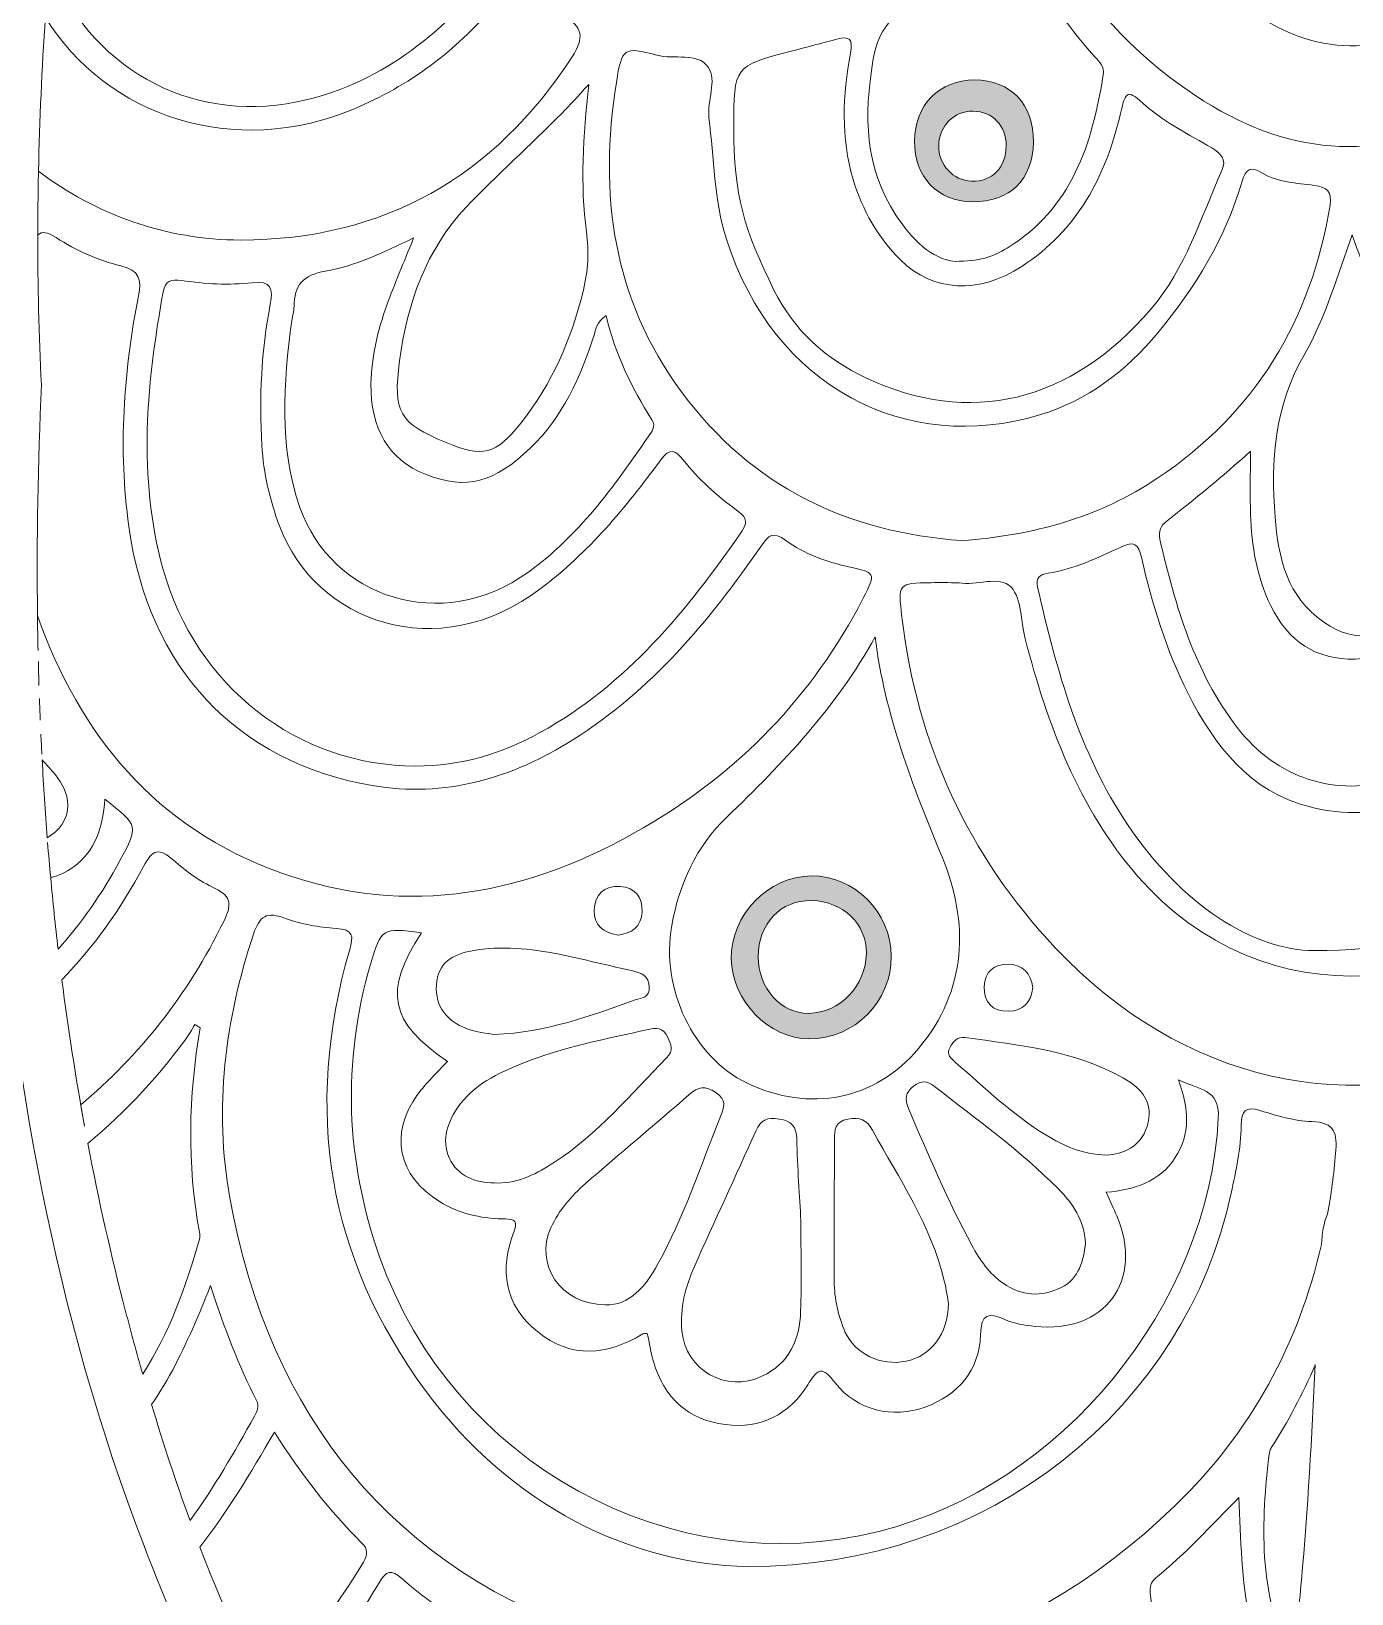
# Model space of a CAD drawing. Extents: x 40 to 1960, y -815 to -185.
# Drawn here: x 149.1 to 260.4, y -655 to -523.3 of the extents above; entities that cross this region are included whole.
import ezdxf

# ---------------------------------------------------------------- set-up
doc = ezdxf.new("R2010")
doc.units = 0
doc.header["$MEASUREMENT"] = 0
doc.layers.add('Layer 1', color=7, linetype='Continuous')

# ---------------------------------------------------------------- blocks, each defined once
blk = doc.blocks.new('block 3')
at = {"layer": 'Layer 1', "true_color": 0xffffff}
h = blk.add_hatch(color=7, dxfattribs=at)
h.dxf.hatch_style = 2
edge = h.paths.add_edge_path()
edge.add_spline(control_points=[(228.44, -537.64), (231.63, -537.66), (233.56, -535.78), (233.6, -532.61), (233.63, -529.42), (231.7, -527.38), (228.64, -527.37), (225.67, -527.36), (223.59, -529.48), (223.57, -532.54), (223.54, -535.55), (225.53, -537.62), (228.44, -537.64)], knot_values=[0, 0, 0, 0, 1, 1, 1, 2, 2, 2, 3, 3, 3, 4, 4, 4, 4], degree=3, periodic=1)
edge = h.paths.add_edge_path()
edge.add_spline(control_points=[(228.5, -530), (230.16, -530.04), (231.31, -531.23), (231.3, -532.91), (231.29, -534.77), (230.14, -535.96), (228.39, -535.91), (226.82, -535.86), (225.58, -534.51), (225.61, -532.89), (225.64, -531.25), (226.93, -529.97), (228.5, -530)], knot_values=[0, 0, 0, 0, 1, 1, 1, 2, 2, 2, 3, 3, 3, 4, 4, 4, 4], degree=3, periodic=1)
h = blk.add_hatch(color=7, dxfattribs=at)
h.dxf.hatch_style = 2
edge = h.paths.add_edge_path()
edge.add_spline(control_points=[(208.12, -601.48), (208.16, -605.01), (211.27, -608.22), (214.67, -608.24), (218.51, -608.25), (221.65, -605.09), (221.61, -601.26), (221.57, -597.55), (218.5, -594.46), (214.89, -594.5), (211.23, -594.54), (208.07, -597.79), (208.12, -601.48)], knot_values=[0, 0, 0, 0, 1, 1, 1, 2, 2, 2, 3, 3, 3, 4, 4, 4, 4], degree=3, periodic=1)
edge = h.paths.add_edge_path()
edge.add_spline(control_points=[(214.89, -596.58), (217.55, -596.64), (219.53, -598.55), (219.51, -601.03), (219.49, -603.75), (217.28, -606.06), (214.66, -606.09), (212.31, -606.12), (210.37, -603.95), (210.39, -601.31), (210.41, -598.51), (212.31, -596.51), (214.89, -596.58)], knot_values=[0, 0, 0, 0, 1, 1, 1, 2, 2, 2, 3, 3, 3, 4, 4, 4, 4], degree=3, periodic=1)
at = {"layer": 'Layer 1', "lineweight": 0}
for points, knots in [([(475.35, -586.38), (480.16, -585.13), (480.2, -582.26), (478.77, -577.99), (466.26, -540.62), (452.7, -503.66), (436.7, -467.62), (435.18, -464.18), (432.57, -461.12), (434.58, -456.68), (435.74, -454.12), (432.86, -453.58), (430.88, -452.94), (412.09, -446.77), (392.88, -442.1), (373.14, -441.15), (365.22, -440.77), (362.19, -438.62), (360.86, -430.79), (358.35, -415.98), (350.27, -405.17), (335.1, -400.74), (333.04, -400.14), (329.62, -401.03), (329.6, -397.12), (329.58, -393.89), (331.58, -392.44), (334.27, -391.11), (350.79, -382.95), (362.72, -369.71), (373.48, -355.2), (374.93, -353.24), (376.19, -351.25), (374.45, -349.03), (372.01, -345.91), (373.44, -343.12), (374.49, -340.04), (384.28, -311.56), (391.4, -282.47), (394.36, -252.45), (394.53, -250.66), (395.8, -248.17), (394.2, -247.2), (387.47, -243.09), (391.46, -237.32), (391.91, -232.49), (392.77, -223.34), (394.19, -214.16), (393.53, -205.03), (392.36, -188.8), (396.04, -191.71), (378.88, -189.99), (372.53, -189.36), (371.33, -192.01), (372.28, -197.47), (374.32, -209.21), (376.18, -220.98), (378.07, -232.74), (378.28, -234.06), (380.09, -236.18), (377.33, -236.48), (373.16, -236.94), (373.85, -240.05), (373.38, -242.58), (368.12, -270.56), (364.89, -298.81), (362.49, -327.16), (362.34, -328.89), (362.45, -330.42), (360.78, -332.01), (352.3, -340.12), (345.55, -349.71), (338.47, -359), (336.11, -362.1), (334.7, -366.02), (331.03, -368.61), (329.16, -352.24), (324.09, -338.84), (306.57, -334.53), (304.9, -334.12), (304.38, -332.93), (304.46, -331.47), (304.79, -325.6), (302.88, -319.96), (304.37, -313.81), (307.46, -301.09), (296.22, -286.59), (285.14, -288.88), (279.96, -289.94), (275.28, -289.68), (270.44, -288.86), (261.67, -287.37), (253.05, -288.25), (244.43, -289.82), (243.09, -290.07), (241.9, -290.49), (240.44, -290.17), (225.89, -287.02), (213.78, -297.69), (216.23, -312.27), (217.2, -318.08), (216.63, -323.56), (216.57, -329.22), (216.53, -332.79), (215.39, -334.22), (211.84, -335.25), (202.13, -338.07), (195.75, -344.71), (192.81, -354.39), (191.44, -358.9), (190.56, -363.57), (189.36, -368.63), (188.62, -367.85), (187.93, -367.3), (187.48, -366.61), (180.11, -355.21), (171.75, -344.55), (162.66, -334.5), (159.94, -331.49), (158.38, -328.84), (158.05, -324.65), (155.81, -296.75), (152.33, -268.99), (147.35, -241.44), (147.02, -239.64), (147.03, -236.99), (145.07, -236.87), (140.97, -236.62), (142.39, -234.55), (142.79, -232.3), (144.43, -223.05), (146.24, -213.81), (147.37, -204.49), (149.28, -188.78), (149.1, -188.93), (133.25, -190.68), (129.15, -191.13), (128.05, -192.55), (127.69, -196.52), (126.35, -211.07), (128.03, -225.4), (129.97, -239.74), (130.24, -241.76), (131.38, -243.83), (128.79, -245.13), (125.61, -246.72), (126.11, -249.35), (126.39, -252.22), (129.43, -282.47), (136.59, -311.77), (146.46, -340.47), (147.19, -342.58), (149.01, -344.87), (147.42, -346.94), (143.95, -351.42), (146.63, -354.48), (149.23, -357.81), (159.9, -371.49), (171.5, -384.11), (187.6, -391.59), (190.33, -392.85), (191.27, -394.91), (191.25, -397.57), (191.22, -400.66), (188.3, -400.1), (186.63, -400.53), (182.12, -401.72), (178.01, -403.54), (174.25, -406.27), (164.41, -413.42), (160.77, -423.97), (158.78, -435.21), (158.09, -439.11), (156.81, -440.64), (152.76, -440.76), (133.84, -441.34), (115.49, -445.38), (97.4, -450.62), (91.92, -452.21), (83.79, -451.87), (86.79, -461.8), (86.89, -462.15), (86.52, -462.66), (86.33, -463.07), (76.22, -485.63), (66.35, -508.29), (58.27, -531.67), (52.73, -547.68), (47.07, -563.65), (41.51, -579.65), (40.59, -582.28), (40.55, -584.85), (43.95, -585.63), (48.56, -586.68), (48.64, -589.63), (47.85, -593.4), (42.87, -617.1), (41.35, -641.14), (41.56, -665.27), (41.7, -681.66), (39.93, -678.91), (56.26, -679.16), (60.87, -679.24), (62.3, -677.45), (62.34, -673.17), (62.38, -668.13), (63.15, -663.09), (63.16, -658.04), (63.22, -637.84), (64.13, -617.62), (62.28, -597.44), (62.14, -595.85), (60.27, -591.79), (64.54, -593.05), (68.84, -594.31), (69.34, -591.92), (70.04, -589.19), (79.31, -553.53), (87.84, -517.7), (94.28, -481.41), (95.14, -476.58), (96.89, -475.75), (100.86, -476.65), (115.54, -479.98), (130.45, -480.2), (145.37, -479.64), (149.98, -479.47), (150.81, -480.91), (150.21, -485.06), (148.28, -498.46), (146.41, -511.89), (146.04, -525.43), (145.92, -529.86), (144.28, -532.39), (140.7, -534.84), (120.95, -548.32), (107.03, -567.11), (94.17, -586.82), (92.93, -588.73), (91.96, -591.24), (94.71, -591.83), (100.16, -593.02), (99.6, -597.45), (100.2, -600.93), (107.8, -645.31), (119.43, -688.59), (135.49, -730.65), (136.63, -733.62), (136.86, -736.4), (136.11, -739.36), (131.88, -756.05), (129.25, -773.03), (127.03, -790.09), (124.93, -806.3), (125.02, -805.79), (140.83, -809.28), (147.93, -810.84), (149.64, -808.9), (150.07, -802.37), (151.41, -781.96), (152.4, -761.57), (150.59, -741.14), (150.47, -739.79), (150.15, -737.48), (150.72, -737.2), (157.51, -733.83), (153.04, -728.9), (152.33, -724.83), (151.38, -719.45), (149.53, -714.22), (148.08, -708.92), (138.34, -673.36), (127.16, -638.24), (115.24, -603.35), (114.56, -601.36), (111.46, -598.54), (115.44, -597.04), (125.61, -593.21), (135.12, -588.04), (145.12, -582.14), (145.47, -585.49), (145.78, -587.73), (145.93, -589.97), (147.4, -610.89), (151.06, -631.41), (158.6, -651.01), (166.12, -670.54), (175.93, -688.54), (195.34, -699.17), (197.2, -700.19), (198.46, -702.47), (199.76, -704.32), (223.81, -738.61), (273.84, -746.11), (306.25, -719.46), (318.51, -709.39), (328.14, -696.28), (341.24, -686.97), (342.32, -686.19), (343.08, -684.93), (343.94, -683.86), (360.39, -663.35), (367.64, -639.12), (371.96, -613.8), (373.71, -603.52), (374.67, -593.11), (376.08, -582.01), (384.59, -587.7), (392.8, -592.3), (401.69, -595.34), (406.81, -597.1), (407.28, -599.13), (405.51, -604.17), (391.13, -645.23), (378.27, -686.77), (367.42, -728.92), (366.86, -731.11), (365.28, -734.35), (367.45, -735.23), (372.22, -737.15), (370.16, -740.46), (369.96, -743.27), (368.56, -763.72), (369.32, -784.12), (371.01, -804.51), (371.39, -809.1), (373.02, -811.16), (378.05, -809.59), (381.74, -808.44), (385.69, -807.8), (389.55, -807.65), (394.39, -807.46), (394.93, -805.24), (394.62, -800.98), (393.14, -780.56), (389.74, -760.47), (385.03, -740.59), (384.15, -736.87), (384.28, -733.58), (385.61, -729.91), (390.51, -716.35), (395.3, -702.74), (399.64, -688.98), (408.96, -659.46), (415.66, -629.29), (421.13, -598.82), (421.53, -596.56), (420.87, -593.43), (424.3, -592.63), (428.83, -591.57), (428.23, -589.23), (426.19, -586.14), (413.09, -566.34), (399.19, -547.27), (378.73, -534.21), (376.54, -532.8), (374.89, -531.38), (374.64, -528.37), (373.45, -513.98), (372.21, -499.58), (370.56, -485.24), (370, -480.45), (371.39, -479.44), (375.92, -479.65), (390.17, -480.33), (404.45, -479.89), (418.45, -477.2), (424.32, -476.07), (425.8, -477.71), (426.75, -483.03), (432.98, -517.99), (441.38, -552.47), (450.28, -586.83), (451.47, -591.42), (452.06, -595.79), (458.83, -592.3), (458.68, -595.3), (458.61, -597.57), (458.46, -599.85), (456.87, -624.4), (457.09, -648.95), (458.54, -673.51), (458.77, -677.52), (459.99, -679.54), (464.23, -679.12), (466.05, -678.94), (467.91, -679.11), (469.74, -679.13), (479.06, -679.24), (479.16, -679.24), (479.25, -669.73), (479.49, -643.97), (478.15, -618.34), (472.96, -593.03), (472.44, -590.51), (471.22, -587.46), (475.35, -586.38)], [0, 0, 0, 0, 1, 1, 1, 2, 2, 2, 3, 3, 3, 4, 4, 4, 5, 5, 5, 6, 6, 6, 7, 7, 7, 8, 8, 8, 9, 9, 9, 10, 10, 10, 11, 11, 11, 12, 12, 12, 13, 13, 13, 14, 14, 14, 15, 15, 15, 16, 16, 16, 17, 17, 17, 18, 18, 18, 19, 19, 19, 20, 20, 20, 21, 21, 21, 22, 22, 22, 23, 23, 23, 24, 24, 24, 25, 25, 25, 26, 26, 26, 27, 27, 27, 28, 28, 28, 29, 29, 29, 30, 30, 30, 31, 31, 31, 32, 32, 32, 33, 33, 33, 34, 34, 34, 35, 35, 35, 36, 36, 36, 37, 37, 37, 38, 38, 38, 39, 39, 39, 40, 40, 40, 41, 41, 41, 42, 42, 42, 43, 43, 43, 44, 44, 44, 45, 45, 45, 46, 46, 46, 47, 47, 47, 48, 48, 48, 49, 49, 49, 50, 50, 50, 51, 51, 51, 52, 52, 52, 53, 53, 53, 54, 54, 54, 55, 55, 55, 56, 56, 56, 57, 57, 57, 58, 58, 58, 59, 59, 59, 60, 60, 60, 61, 61, 61, 62, 62, 62, 63, 63, 63, 64, 64, 64, 65, 65, 65, 66, 66, 66, 67, 67, 67, 68, 68, 68, 69, 69, 69, 70, 70, 70, 71, 71, 71, 72, 72, 72, 73, 73, 73, 74, 74, 74, 75, 75, 75, 76, 76, 76, 77, 77, 77, 78, 78, 78, 79, 79, 79, 80, 80, 80, 81, 81, 81, 82, 82, 82, 83, 83, 83, 84, 84, 84, 85, 85, 85, 86, 86, 86, 87, 87, 87, 88, 88, 88, 89, 89, 89, 90, 90, 90, 91, 91, 91, 92, 92, 92, 93, 93, 93, 94, 94, 94, 95, 95, 95, 96, 96, 96, 97, 97, 97, 98, 98, 98, 99, 99, 99, 100, 100, 100, 101, 101, 101, 102, 102, 102, 103, 103, 103, 104, 104, 104, 105, 105, 105, 106, 106, 106, 107, 107, 107, 108, 108, 108, 109, 109, 109, 110, 110, 110, 111, 111, 111, 112, 112, 112, 113, 113, 113, 114, 114, 114, 115, 115, 115, 116, 116, 116, 117, 117, 117, 118, 118, 118, 119, 119, 119, 120, 120, 120, 121, 121, 121, 122, 122, 122, 123, 123, 123, 124, 124, 124, 125, 125, 125, 126, 126, 126, 127, 127, 127, 128, 128, 128, 129, 129, 129, 130, 130, 130, 131, 131, 131, 132, 132, 132, 132]), ([(247.98, -529.15), (237.63, -522.64), (231.22, -511.84), (231.22, -499.63), (231.22, -499.23), (231.2, -498.83), (231.22, -498.44), (231.41, -492.91), (232.15, -492.13), (237.54, -491.37), (238.81, -491.2), (238.64, -492), (238.65, -492.7), (238.71, -495.9), (238.99, -499.07), (239.6, -502.21), (241.11, -510.03), (244.75, -516.53), (251.35, -521.21), (257.41, -525.5), (263.13, -525.62), (269.29, -521.41), (277.08, -516.08), (280.71, -508.34), (281.81, -499.23), (282.08, -497.05), (282.18, -494.86), (282.26, -492.67), (282.3, -491.52), (282.58, -491.05), (283.79, -491.5), (284.72, -491.85), (285.7, -492.21), (286.67, -492.26), (288.93, -492.39), (289.36, -493.69), (289.51, -495.67), (290.7, -510.76), (283.94, -523.47), (270.99, -530.17), (263.15, -534.22), (255.62, -533.95), (247.98, -529.15)], [0, 0, 0, 0, 1, 1, 1, 2, 2, 2, 3, 3, 3, 4, 4, 4, 5, 5, 5, 6, 6, 6, 7, 7, 7, 8, 8, 8, 9, 9, 9, 10, 10, 10, 11, 11, 11, 12, 12, 12, 13, 13, 13, 14, 14, 14, 14]), ([(152.97, -495.74), (152.98, -495.71), (153, -495.68), (153.02, -495.65), (153.44, -494.8), (153.9, -494.24), (155.01, -494.57), (157.37, -495.29), (159.8, -495.69), (162.26, -495.79), (163.65, -495.85), (163.41, -496.48), (162.88, -497.3), (161.08, -500.13), (159.69, -503.12), (159.16, -506.47), (158.77, -508.94), (158.94, -511.37), (159.64, -513.76), (161.01, -518.38), (163.92, -520.19), (168.68, -519.52), (174.41, -518.71), (178.49, -515.43), (181.78, -510.92), (183.15, -509.05), (183.15, -509.06), (184.23, -511.1), (185.27, -513.03), (186.39, -514.92), (187.81, -516.6), (188.29, -517.17), (188.49, -517.61), (187.92, -518.3), (183.55, -523.63), (178.38, -527.83), (171.48, -529.22), (162.25, -531.09), (153.87, -526.13), (150.61, -517.59), (151.18, -510.34), (151.99, -503.05), (152.97, -495.74)], [0, 0, 0, 0, 1, 1, 1, 2, 2, 2, 3, 3, 3, 4, 4, 4, 5, 5, 5, 6, 6, 6, 7, 7, 7, 8, 8, 8, 9, 9, 9, 10, 10, 10, 11, 11, 11, 12, 12, 12, 13, 13, 13, 14, 14, 14, 14]), ([(220.07, -525.75), (220.44, -523.52), (221.3, -522.09), (223.43, -521.13), (226.21, -519.87), (228.66, -517.97), (230.92, -515.92), (231.86, -515.07), (232.27, -515.2), (232.75, -516.3), (234.24, -519.67), (236.3, -522.67), (238.76, -525.4), (239.16, -525.85), (239.6, -526.25), (239.49, -526.95), (238.55, -532.79), (236.84, -538.2), (231.39, -541.55), (230.2, -542.28), (228.97, -542.68), (227.01, -542.67), (224.99, -542.49), (223.34, -540.82), (222, -538.77), (219.36, -534.74), (219.3, -530.34), (220.07, -525.75)], [0, 0, 0, 0, 1, 1, 1, 2, 2, 2, 3, 3, 3, 4, 4, 4, 5, 5, 5, 6, 6, 6, 7, 7, 7, 8, 8, 8, 9, 9, 9, 9]), ([(150.28, -522.08), (155.44, -530.44), (166.2, -534.08), (176.34, -529.8), (180.93, -527.86), (184.88, -524.97), (188.09, -521.12), (189.89, -518.95), (189.89, -518.96), (192.1, -520.73), (192.67, -521.18), (193.24, -521.68), (193.88, -521.99), (195.63, -522.81), (195.74, -523.83), (194.71, -525.41), (188.13, -535.54), (178.82, -540.86), (166.75, -540.87), (160.42, -540.87), (154.5, -538.7), (149.7, -535.07), (149.8, -530.75), (149.99, -526.42), (150.28, -522.08)], [0, 0, 0, 0, 1, 1, 1, 2, 2, 2, 3, 3, 3, 4, 4, 4, 5, 5, 5, 6, 6, 6, 7, 7, 7, 8, 8, 8, 8]), ([(218.4, -535.76), (219.18, -538.37), (220.48, -540.65), (222.41, -542.56), (225.13, -545.27), (229.03, -545.45), (232.62, -543.1), (237.3, -540.04), (239.71, -535.51), (240.94, -530.21), (241.42, -528.18), (241.49, -528.13), (243.11, -529.57), (244.78, -531.04), (246.76, -531.97), (248.63, -533.1), (249.4, -533.57), (249.92, -534.07), (249.49, -535.02), (247.69, -539), (246.44, -543.26), (243.53, -546.67), (236.73, -554.64), (228.18, -556.6), (219.47, -552.49), (216.12, -550.91), (213.46, -548.57), (211.72, -545.09), (209.25, -540.13), (208.3, -537.05), (208.33, -531.37), (208.35, -526.21), (208.35, -526.21), (213.16, -524.95), (214.44, -524.61), (215.73, -524.29), (217.01, -523.94), (218.09, -523.65), (218.4, -523.9), (218.18, -525.1), (217.52, -528.66), (217.34, -532.22), (218.4, -535.76)], [0, 0, 0, 0, 1, 1, 1, 2, 2, 2, 3, 3, 3, 4, 4, 4, 5, 5, 5, 6, 6, 6, 7, 7, 7, 8, 8, 8, 9, 9, 9, 10, 10, 10, 11, 11, 11, 12, 12, 12, 13, 13, 13, 14, 14, 14, 14]), ([(203.93, -553.68), (198.08, -545.76), (196.95, -536.96), (198.43, -527.58), (198.89, -524.67), (199.06, -524.54), (201.84, -525.28), (203.3, -525.68), (205.25, -524.99), (206.16, -526.28), (206.96, -527.42), (206.06, -529.13), (206.24, -530.57), (206.66, -533.98), (206.65, -537.47), (207.71, -540.79), (211.7, -553.34), (222.94, -559), (234.11, -555.62), (238.15, -554.4), (241.38, -551.97), (244.09, -548.69), (247.27, -544.85), (249.8, -540.71), (251.2, -535.92), (251.51, -534.85), (251.94, -534.65), (252.86, -535.21), (254.21, -536.03), (255.78, -536.05), (257.28, -536.27), (258.35, -536.42), (258.8, -536.77), (258.61, -537.93), (257.02, -547.66), (252.34, -555.4), (244.09, -560.94), (239.11, -564.28), (233.59, -565.78), (227.55, -566.22), (217.92, -565.51), (209.87, -561.73), (203.93, -553.68)], [0, 0, 0, 0, 1, 1, 1, 2, 2, 2, 3, 3, 3, 4, 4, 4, 5, 5, 5, 6, 6, 6, 7, 7, 7, 8, 8, 8, 9, 9, 9, 10, 10, 10, 11, 11, 11, 12, 12, 12, 13, 13, 13, 14, 14, 14, 14]), ([(195.91, -540.18), (196.14, -541.86), (196.04, -543.46), (195.65, -545.1), (194.65, -549.21), (193.01, -553), (190.37, -556.32), (188.28, -558.97), (187.15, -559.25), (184.08, -557.96), (180.11, -556.3), (179.58, -555.41), (180.15, -551.06), (180.78, -546.21), (182.43, -541.62), (185.76, -538.11), (188.34, -535.4), (191.18, -532.88), (193.83, -530.19), (194.51, -529.5), (195.15, -528.78), (196.1, -527.76), (195.64, -532.17), (195.36, -536.18), (195.91, -540.18)], [0, 0, 0, 0, 1, 1, 1, 2, 2, 2, 3, 3, 3, 4, 4, 4, 5, 5, 5, 6, 6, 6, 7, 7, 7, 8, 8, 8, 8]), ([(228.44, -537.64), (231.63, -537.66), (233.56, -535.78), (233.6, -532.61), (233.63, -529.42), (231.7, -527.38), (228.64, -527.37), (225.67, -527.36), (223.59, -529.48), (223.57, -532.54), (223.54, -535.55), (225.53, -537.62), (228.44, -537.64)], [0, 0, 0, 0, 1, 1, 1, 2, 2, 2, 3, 3, 3, 4, 4, 4, 4]), ([(228.5, -530), (230.16, -530.04), (231.31, -531.23), (231.3, -532.91), (231.29, -534.77), (230.14, -535.96), (228.39, -535.91), (226.82, -535.86), (225.58, -534.51), (225.61, -532.89), (225.64, -531.25), (226.93, -529.97), (228.5, -530)], [0, 0, 0, 0, 1, 1, 1, 2, 2, 2, 3, 3, 3, 4, 4, 4, 4]), ([(149.7, -535.1), (149.66, -536.88), (149.65, -538.66), (149.64, -540.44), (149.65, -538.66), (149.66, -536.88), (149.7, -535.1)], [0, 0, 0, 0, 1, 1, 1, 2, 2, 2, 2]), ([(149.95, -553.08), (149.73, -548.88), (149.64, -544.67), (149.64, -540.45), (150, -540.09), (150.46, -540.21), (151.19, -540.67), (152.88, -541.75), (154.72, -542.6), (156.65, -543.05), (158.23, -543.43), (158.41, -544.18), (158.13, -545.59), (156.87, -552.02), (156.42, -558.5), (157.32, -565.03), (158.97, -576.96), (166.39, -584.91), (177.85, -586.88), (183.98, -587.93), (189.58, -586.28), (194.75, -583.02), (201.37, -578.87), (206.25, -573.02), (210.63, -566.7), (211.29, -565.74), (211.64, -565.41), (212.72, -566.21), (214.28, -567.36), (216.13, -568), (218.02, -568.43), (220.28, -568.93), (220.35, -568.93), (219.24, -571.08), (214.99, -579.34), (208.76, -585.77), (200.76, -590.42), (191.13, -596.03), (180.91, -598.1), (170.15, -594.24), (159.49, -590.42), (153.2, -582.61), (149.62, -572.55), (149.54, -566.19), (149.66, -559.71), (149.95, -553.08)], [0, 0, 0, 0, 1, 1, 1, 2, 2, 2, 3, 3, 3, 4, 4, 4, 5, 5, 5, 6, 6, 6, 7, 7, 7, 8, 8, 8, 9, 9, 9, 10, 10, 10, 11, 11, 11, 12, 12, 12, 13, 13, 13, 14, 14, 14, 15, 15, 15, 15]), ([(179.08, -546.36), (178.31, -548.49), (177.78, -550.69), (177.74, -552.97), (177.69, -556.76), (179.25, -559.42), (182.33, -560.63), (185.83, -562.01), (188.15, -561.3), (191.16, -558.43), (193.91, -555.81), (195.44, -552.38), (196.58, -548.8), (196.72, -548.36), (196.71, -547.87), (197.57, -547.24), (198.33, -550.55), (199.75, -553.35), (201.43, -556.03), (201.8, -556.62), (201.4, -557.04), (201.11, -557.47), (198.23, -561.7), (195.19, -565.86), (191.02, -568.87), (183.64, -574.2), (174.39, -570.96), (171.75, -563.44), (169.94, -558.25), (170.36, -552.96), (171.06, -547.66), (171.11, -547.27), (171.25, -546.88), (171.25, -546.48), (171.25, -544.69), (172.02, -543.81), (173.9, -543.5), (176.37, -543.08), (178.66, -541.97), (181.33, -540.7), (180.47, -542.86), (179.72, -544.59), (179.08, -546.36)], [0, 0, 0, 0, 1, 1, 1, 2, 2, 2, 3, 3, 3, 4, 4, 4, 5, 5, 5, 6, 6, 6, 7, 7, 7, 8, 8, 8, 9, 9, 9, 10, 10, 10, 11, 11, 11, 12, 12, 12, 13, 13, 13, 14, 14, 14, 14]), ([(265.02, -571.47), (263.43, -574.52), (260.94, -575.05), (258.08, -573.09), (254.95, -570.95), (254.26, -567.65), (253.98, -564.24), (253.59, -559.5), (253.95, -554.87), (256.43, -550.57), (258.25, -547.42), (259.2, -543.88), (260.49, -540.43), (262.09, -545.22), (264.35, -549.67), (266.02, -554.29), (268.04, -559.85), (267.93, -565.9), (265.02, -571.47)], [0, 0, 0, 0, 1, 1, 1, 2, 2, 2, 3, 3, 3, 4, 4, 4, 5, 5, 5, 6, 6, 6, 6]), ([(168.54, -558.2), (168.68, -560.53), (169.2, -562.78), (170.02, -564.98), (173.04, -573.07), (183.33, -576.89), (192.09, -570.24), (196.09, -567.21), (199.24, -563.42), (202.17, -559.42), (202.94, -558.38), (203.38, -558.55), (204.07, -559.42), (205.35, -561.04), (206.88, -562.43), (208.56, -563.64), (209.21, -564.11), (209.65, -564.51), (209.04, -565.4), (204.4, -572.11), (199.31, -578.38), (191.99, -582.41), (188.74, -584.2), (185.27, -585.25), (181.53, -585.23), (171.61, -585.25), (162.94, -578.51), (160.19, -568.56), (158.05, -560.8), (158.82, -553.02), (160.21, -545.25), (160.38, -544.3), (160.88, -544.15), (161.77, -544.28), (163.74, -544.57), (165.75, -544.7), (167.73, -544.47), (169.35, -544.28), (169.5, -545), (169.25, -546.29), (168.5, -550.23), (168.3, -554.2), (168.54, -558.2)], [0, 0, 0, 0, 1, 1, 1, 2, 2, 2, 3, 3, 3, 4, 4, 4, 5, 5, 5, 6, 6, 6, 7, 7, 7, 8, 8, 8, 9, 9, 9, 10, 10, 10, 11, 11, 11, 12, 12, 12, 13, 13, 13, 14, 14, 14, 14]), ([(269.07, -560.67), (269.07, -560.02), (269.07, -559.37), (269.07, -558.71), (269.83, -558.61), (270.01, -559.21), (270.37, -559.54), (271.48, -560.59), (272.52, -561.72), (273.69, -562.7), (276.99, -565.43), (277.03, -565.73), (275.65, -569.92), (274.61, -573.08), (273.69, -576.27), (272.05, -579.19), (270.21, -582.47), (267.81, -585.16), (264.1, -586.33), (259.16, -587.9), (254.09, -586.29), (250.78, -581.98), (247.18, -577.29), (245.56, -571.75), (244.26, -566.09), (244.12, -565.44), (244.32, -564.97), (244.87, -564.55), (247.21, -562.72), (249.52, -560.84), (251.9, -558.69), (251.9, -560.46), (251.85, -562.23), (251.91, -563.99), (252, -566.67), (252.42, -569.29), (253.61, -571.72), (255.06, -574.69), (257.44, -576.31), (260.76, -576.21), (264.02, -576.12), (266.18, -574.32), (267.49, -571.4), (269.02, -567.97), (269.1, -564.33), (269.07, -560.67)], [0, 0, 0, 0, 1, 1, 1, 2, 2, 2, 3, 3, 3, 4, 4, 4, 5, 5, 5, 6, 6, 6, 7, 7, 7, 8, 8, 8, 9, 9, 9, 10, 10, 10, 11, 11, 11, 12, 12, 12, 13, 13, 13, 14, 14, 14, 15, 15, 15, 15]), ([(286.75, -571.1), (285.23, -577.82), (283.25, -584.33), (279.42, -590.12), (274.95, -596.88), (268.81, -600.79), (257.29, -600.8), (252.17, -600.81), (246.04, -596.9), (241.53, -590.16), (237.46, -584.09), (235.55, -577.17), (233.95, -570.15), (233.76, -569.32), (234.14, -569.09), (234.83, -568.98), (237.01, -568.61), (239, -567.7), (240.96, -566.76), (242.11, -566.21), (242.44, -566.52), (242.7, -567.62), (243.61, -571.57), (244.78, -575.44), (246.62, -579.07), (248.88, -583.52), (251.8, -587.39), (256.93, -588.68), (262.82, -590.15), (267.69, -588.22), (271.44, -583.55), (274.57, -579.65), (276.39, -575.1), (277.48, -570.25), (277.6, -569.74), (277.81, -569.25), (277.98, -568.75), (278.9, -566.14), (279.04, -566.03), (281.47, -567.35), (282.66, -568), (283.84, -568.52), (285.19, -568.66), (286.76, -568.81), (287.14, -569.35), (286.75, -571.1)], [0, 0, 0, 0, 1, 1, 1, 2, 2, 2, 3, 3, 3, 4, 4, 4, 5, 5, 5, 6, 6, 6, 7, 7, 7, 8, 8, 8, 9, 9, 9, 10, 10, 10, 11, 11, 11, 12, 12, 12, 13, 13, 13, 14, 14, 14, 15, 15, 15, 15]), ([(273.61, -609.06), (260.8, -615.36), (246, -611.78), (235.46, -600.58), (228.07, -592.72), (223.79, -583.38), (222.51, -572.67), (222.18, -569.82), (222.16, -569.82), (224.98, -569.77), (225.71, -569.76), (226.44, -569.77), (227.33, -569.77), (228.72, -570.08), (230.7, -569.09), (231.72, -570.16), (232.63, -571.11), (232.52, -573.03), (232.9, -574.5), (234.8, -581.77), (237.37, -588.73), (242.38, -594.51), (252.8, -606.56), (270.85, -605.57), (280.25, -592.41), (284.4, -586.59), (286.9, -580.04), (288.26, -573.04), (288.45, -572.06), (289.01, -571.2), (289.02, -570.16), (289.02, -569.5), (289.56, -569.6), (290.05, -569.65), (292.42, -569.93), (294.78, -570.13), (297.15, -569.52), (297.89, -569.33), (298.75, -569.21), (298.6, -570.61), (296.82, -587.7), (289.4, -601.3), (273.61, -609.06)], [0, 0, 0, 0, 1, 1, 1, 2, 2, 2, 3, 3, 3, 4, 4, 4, 5, 5, 5, 6, 6, 6, 7, 7, 7, 8, 8, 8, 9, 9, 9, 10, 10, 10, 11, 11, 11, 12, 12, 12, 13, 13, 13, 14, 14, 14, 14]), ([(149.67, -575.5), (149.64, -574.52), (149.63, -573.54), (149.62, -572.55), (149.63, -573.54), (149.64, -574.52), (149.67, -575.5)], [0, 0, 0, 0, 1, 1, 1, 2, 2, 2, 2]), ([(225.89, -592.88), (228.18, -598.43), (228.03, -604.12), (223.91, -609.05), (220.26, -613.42), (214.71, -614.48), (209.45, -611.97), (204.94, -609.81), (202.15, -604.01), (203.1, -598.68), (203.73, -595.19), (205.19, -591.98), (207.72, -589.56), (212.49, -584.99), (217, -580.26), (220.25, -574.35), (221.07, -580.95), (223.42, -586.89), (225.89, -592.88)], [0, 0, 0, 0, 1, 1, 1, 2, 2, 2, 3, 3, 3, 4, 4, 4, 5, 5, 5, 6, 6, 6, 6]), ([(149.74, -578.43), (149.72, -577.76), (149.71, -577.1), (149.69, -576.43), (149.71, -577.1), (149.72, -577.76), (149.74, -578.43)], [0, 0, 0, 0, 1, 1, 1, 2, 2, 2, 2]), ([(149.85, -581.35), (149.83, -580.75), (149.8, -580.15), (149.78, -579.55), (149.8, -580.15), (149.83, -580.75), (149.85, -581.35)], [0, 0, 0, 0, 1, 1, 1, 2, 2, 2, 2]), ([(149.99, -584.24), (149.96, -583.68), (149.93, -583.11), (149.9, -582.54), (149.93, -583.11), (149.96, -583.68), (149.99, -584.24)], [0, 0, 0, 0, 1, 1, 1, 2, 2, 2, 2]), ([(152.17, -588.52), (152.19, -589.7), (151.47, -590.7), (150.44, -591.28), (150.27, -589.1), (150.13, -586.92), (150.01, -584.72), (150.4, -585.12), (150.77, -585.54), (151.13, -585.98), (151.71, -586.7), (152.15, -587.54), (152.17, -588.52)], [0, 0, 0, 0, 1, 1, 1, 2, 2, 2, 3, 3, 3, 4, 4, 4, 4]), ([(150.73, -594.65), (151.37, -594.49), (151.99, -594.22), (152.6, -593.78), (154.56, -592.37), (155.12, -590.34), (155.3, -588.04), (158.14, -590.27), (158.14, -590.27), (156.57, -593.21), (155.11, -595.95), (153.35, -598.44), (151.35, -600.68), (151.12, -598.68), (150.91, -596.67), (150.73, -594.65)], [0, 0, 0, 0, 1, 1, 1, 2, 2, 2, 3, 3, 3, 4, 4, 4, 5, 5, 5, 5]), ([(150.47, -591.68), (150.55, -592.67), (150.64, -593.66), (150.73, -594.64), (150.64, -593.66), (150.55, -592.67), (150.47, -591.68)], [0, 0, 0, 0, 1, 1, 1, 2, 2, 2, 2]), ([(158.55, -593.7), (159.32, -592.24), (159.88, -592.1), (161.09, -593.18), (162.13, -594.1), (163.3, -594.94), (164.55, -595.53), (166.07, -596.24), (165.96, -597.02), (165.32, -598.33), (162.31, -604.53), (158.15, -609.71), (153.27, -613.8), (153.37, -614.39), (153.48, -614.99), (153.59, -615.59), (152.84, -611.5), (152.2, -607.39), (151.67, -603.25), (154.35, -600.48), (156.65, -597.3), (158.55, -593.7)], [0, 0, 0, 0, 1, 1, 1, 2, 2, 2, 3, 3, 3, 4, 4, 4, 5, 5, 5, 6, 6, 6, 7, 7, 7, 7]), ([(196.56, -597.39), (196.6, -596.08), (197.39, -595.31), (198.76, -595.39), (200.04, -595.47), (200.64, -596.35), (200.6, -597.54), (200.56, -598.79), (199.69, -599.36), (198.57, -599.49), (197.3, -599.29), (196.51, -598.62), (196.56, -597.39)], [0, 0, 0, 0, 1, 1, 1, 2, 2, 2, 3, 3, 3, 4, 4, 4, 4]), ([(208.12, -601.48), (208.16, -605.01), (211.27, -608.22), (214.67, -608.24), (218.51, -608.25), (221.65, -605.09), (221.61, -601.26), (221.57, -597.55), (218.5, -594.46), (214.89, -594.5), (211.23, -594.54), (208.07, -597.79), (208.12, -601.48)], [0, 0, 0, 0, 1, 1, 1, 2, 2, 2, 3, 3, 3, 4, 4, 4, 4]), ([(214.89, -596.58), (217.55, -596.64), (219.53, -598.55), (219.51, -601.03), (219.49, -603.75), (217.28, -606.06), (214.66, -606.09), (212.31, -606.12), (210.37, -603.95), (210.39, -601.31), (210.41, -598.51), (212.31, -596.51), (214.89, -596.58)], [0, 0, 0, 0, 1, 1, 1, 2, 2, 2, 3, 3, 3, 4, 4, 4, 4]), ([(175.92, -600.79), (172.06, -614.17), (174.05, -626.66), (182.32, -637.87), (189.63, -647.77), (199.74, -652.55), (209.51, -652.73), (229.88, -652.86), (246.49, -639.19), (250.27, -621.25), (250.67, -619.37), (251.11, -617.48), (251.12, -615.54), (251.13, -614.32), (251.47, -613.88), (252.78, -614.3), (254.16, -614.74), (255.62, -615.17), (257.05, -615.21), (259.06, -615.27), (259.22, -616.26), (259.08, -617.9), (258.93, -619.64), (258.71, -621.36), (258.41, -623.03), (258.05, -623.75), (257.95, -624.69), (257.89, -625.59), (255.96, -633.93), (252, -641.36), (245.59, -647.56), (231.85, -660.85), (215.49, -664.82), (197.4, -658.88), (179.54, -653.01), (169.17, -640.08), (165.84, -621.64), (164.48, -614.12), (165.42, -606.68), (167.83, -599.42), (168.34, -597.87), (168.95, -597.49), (170.52, -598.08), (171.86, -598.59), (173.36, -598.82), (174.8, -598.92), (176.27, -599.03), (176.29, -599.54), (175.92, -600.79)], [0, 0, 0, 0, 1, 1, 1, 2, 2, 2, 3, 3, 3, 4, 4, 4, 5, 5, 5, 6, 6, 6, 7, 7, 7, 8, 8, 8, 9, 9, 9, 10, 10, 10, 11, 11, 11, 12, 12, 12, 13, 13, 13, 14, 14, 14, 15, 15, 15, 16, 16, 16, 16]), ([(184.18, -610.15), (183.34, -611.08), (182.4, -611.93), (181.67, -612.94), (179.26, -616.25), (180.02, -619.82), (183.51, -621.96), (185.15, -622.97), (186.94, -623.37), (188.83, -623.43), (189.49, -623.45), (190.24, -623.31), (189.8, -624.47), (188.55, -627.72), (188.98, -630.66), (191.77, -632.93), (194.63, -635.26), (197.66, -634.93), (200.67, -633.12), (200.72, -633.09), (200.79, -633.11), (201.04, -633.1), (201.2, -633.86), (201.33, -634.68), (201.56, -635.46), (202.46, -638.5), (204.45, -640.37), (207.62, -640.77), (210.62, -641.15), (213.02, -639.93), (214.57, -637.41), (215.46, -635.96), (215.8, -635.87), (216.89, -637.26), (218.69, -639.57), (221.75, -640.3), (224.46, -639.3), (227.28, -638.26), (229.02, -636.22), (229.14, -633.21), (229.21, -631.38), (229.77, -631.29), (231.2, -631.92), (231.98, -632.26), (232.87, -632.4), (233.72, -632.49), (239.62, -633.12), (242.94, -628.62), (240.63, -623.17), (240.37, -622.56), (240.09, -621.97), (239.73, -621.18), (242.12, -620.97), (244.21, -620.31), (245.56, -618.26), (246.87, -616.26), (246.7, -614.15), (245.83, -611.69), (247.52, -612.55), (249.32, -612.4), (249.19, -614.91), (248.37, -630.76), (235.97, -645.94), (220.56, -649.78), (202.97, -654.16), (184.63, -644.06), (178.47, -626.63), (175.6, -618.47), (175.29, -610.25), (177.7, -601.94), (178.58, -598.91), (178.69, -598.86), (181.99, -599.29), (178.78, -604.26), (179.29, -606.79), (184.18, -610.15)], [0, 0, 0, 0, 1, 1, 1, 2, 2, 2, 3, 3, 3, 4, 4, 4, 5, 5, 5, 6, 6, 6, 7, 7, 7, 8, 8, 8, 9, 9, 9, 10, 10, 10, 11, 11, 11, 12, 12, 12, 13, 13, 13, 14, 14, 14, 15, 15, 15, 16, 16, 16, 17, 17, 17, 18, 18, 18, 19, 19, 19, 20, 20, 20, 21, 21, 21, 22, 22, 22, 23, 23, 23, 24, 24, 24, 25, 25, 25, 25]), ([(199.81, -602.51), (200.58, -602.68), (201.17, -602.94), (201.21, -603.88), (201.25, -604.77), (200.54, -604.77), (200.03, -604.96), (196.28, -606.3), (192.54, -607.68), (188.16, -607.88), (187.57, -607.76), (186.62, -607.69), (185.77, -607.36), (184.14, -606.74), (183.17, -605.56), (183.25, -603.71), (183.34, -601.81), (184.7, -601.1), (186.27, -600.81), (188.72, -600.36), (191.18, -600.63), (193.6, -601.11), (195.68, -601.53), (197.73, -602.05), (199.81, -602.51)], [0, 0, 0, 0, 1, 1, 1, 2, 2, 2, 3, 3, 3, 4, 4, 4, 5, 5, 5, 6, 6, 6, 7, 7, 7, 8, 8, 8, 8]), ([(229.44, -603.83), (229.48, -602.59), (230.27, -601.91), (231.51, -601.95), (232.73, -601.99), (233.38, -602.75), (233.56, -603.92), (233.4, -605.15), (232.73, -605.89), (231.5, -605.91), (230.15, -605.94), (229.4, -605.17), (229.44, -603.83)], [0, 0, 0, 0, 1, 1, 1, 2, 2, 2, 3, 3, 3, 4, 4, 4, 4]), ([(157.05, -631.23), (155.82, -626.52), (154.77, -621.81), (153.86, -617.06), (157.14, -614.33), (160.03, -611.23), (162.5, -607.71), (162.65, -607.5), (162.75, -607.25), (162.88, -607.02), (163.03, -607.12), (163.19, -607.21), (163.34, -607.31), (162.34, -613.06), (162.23, -618.8), (163.27, -624.54), (163.31, -624.74), (163.34, -624.95), (163.28, -625.14), (162.11, -629.16), (160.74, -633.08), (158.49, -636.52), (157.99, -634.76), (157.51, -633), (157.05, -631.23)], [0, 0, 0, 0, 1, 1, 1, 2, 2, 2, 3, 3, 3, 4, 4, 4, 5, 5, 5, 6, 6, 6, 7, 7, 7, 8, 8, 8, 8]), ([(202.67, -609.84), (199.66, -612.93), (196.87, -616.25), (193.22, -618.64), (191.77, -619.58), (190.24, -620.4), (188.43, -620.4), (186.83, -620.4), (185.3, -620.02), (184.48, -618.56), (183.63, -617.02), (184.1, -615.44), (185.04, -614.06), (186.38, -612.1), (188.44, -611.14), (190.55, -610.29), (193.95, -608.92), (197.54, -608.26), (201.1, -607.45), (201.8, -607.29), (202.37, -607.28), (202.74, -608.08), (203.04, -608.71), (203.29, -609.2), (202.67, -609.84)], [0, 0, 0, 0, 1, 1, 1, 2, 2, 2, 3, 3, 3, 4, 4, 4, 5, 5, 5, 6, 6, 6, 7, 7, 7, 8, 8, 8, 8]), ([(234.64, -616.34), (231.85, -614.64), (229.5, -612.38), (227.06, -610.25), (226.66, -609.91), (226.2, -609.58), (226.58, -608.93), (226.87, -608.44), (227.18, -608.04), (227.82, -608.13), (232.41, -608.76), (237.06, -609.22), (241.2, -611.56), (242.74, -612.42), (243.82, -613.67), (243.18, -615.63), (242.6, -617.41), (241.15, -617.94), (239.75, -618.05), (237.67, -617.99), (236.13, -617.25), (234.64, -616.34)], [0, 0, 0, 0, 1, 1, 1, 2, 2, 2, 3, 3, 3, 4, 4, 4, 5, 5, 5, 6, 6, 6, 7, 7, 7, 7]), ([(201.94, -627.22), (200.89, -629.14), (199.52, -630.75), (197.51, -630.67), (193.71, -630.66), (191.5, -627.2), (192.91, -624.17), (193.59, -622.71), (194.62, -621.48), (195.83, -620.44), (198.73, -617.92), (201.68, -615.46), (204.58, -612.93), (205.35, -612.26), (205.92, -612.17), (206.82, -612.77), (207.74, -613.4), (207.54, -614), (207.22, -614.79), (205.53, -618.97), (204.12, -623.26), (201.94, -627.22)], [0, 0, 0, 0, 1, 1, 1, 2, 2, 2, 3, 3, 3, 4, 4, 4, 5, 5, 5, 6, 6, 6, 7, 7, 7, 7]), ([(223.06, -614.1), (222.72, -613.28), (222.8, -612.78), (223.5, -612.23), (224.15, -611.72), (224.65, -611.77), (225.26, -612.25), (228.81, -615.03), (232.48, -617.67), (235.68, -620.87), (236.92, -622.11), (237.88, -623.52), (238, -625.49), (237.8, -626.91), (237.49, -628.44), (235.94, -629.21), (234.27, -630.03), (232.59, -629.95), (231.04, -628.85), (229.87, -628.03), (229.07, -626.88), (228.41, -625.65), (226.38, -621.92), (224.74, -618), (223.06, -614.1)], [0, 0, 0, 0, 1, 1, 1, 2, 2, 2, 3, 3, 3, 4, 4, 4, 5, 5, 5, 6, 6, 6, 7, 7, 7, 8, 8, 8, 8]), ([(205.01, -627.44), (206.7, -623.63), (208.49, -619.85), (210.18, -616.03), (210.61, -615.06), (211.13, -614.82), (212.17, -615), (213.23, -615.19), (213.61, -615.62), (213.64, -616.68), (213.7, -619.13), (213.88, -621.58), (213.99, -623.55), (213.99, -626.42), (214.06, -628.81), (213.97, -631.2), (213.88, -633.58), (213.05, -635.6), (210.71, -636.7), (207.67, -638.13), (204.28, -636.2), (203.96, -632.86), (203.78, -630.95), (204.25, -629.15), (205.01, -627.44)], [0, 0, 0, 0, 1, 1, 1, 2, 2, 2, 3, 3, 3, 4, 4, 4, 5, 5, 5, 6, 6, 6, 7, 7, 7, 8, 8, 8, 8]), ([(226.43, -630.56), (226.43, -633.12), (224.91, -635.01), (222.86, -635.43), (220.74, -635.85), (218.56, -634.83), (217.71, -632.94), (217.11, -631.6), (216.82, -630.15), (216.8, -628.69), (216.78, -624.71), (216.81, -620.73), (216.83, -616.75), (216.83, -615.93), (216.84, -615.22), (217.96, -615.01), (218.99, -614.81), (219.51, -615.04), (220.02, -615.95), (222.3, -620.05), (224.97, -623.97), (226.08, -628.64), (226.26, -629.41), (226.37, -630.2), (226.43, -630.56)], [0, 0, 0, 0, 1, 1, 1, 2, 2, 2, 3, 3, 3, 4, 4, 4, 5, 5, 5, 6, 6, 6, 7, 7, 7, 8, 8, 8, 8]), ([(162.88, -632.27), (163.28, -631.38), (163.63, -630.48), (164.22, -629.05), (165.4, -632.75), (166.6, -635.81), (168.09, -638.74), (168.33, -639.2), (168.15, -639.63), (167.91, -640.06), (166.23, -643.1), (164.49, -646.09), (162.48, -648.86), (161.3, -645.65), (160.23, -642.39), (159.24, -639.08), (160.71, -636.99), (161.82, -634.64), (162.88, -632.27)], [0, 0, 0, 0, 1, 1, 1, 2, 2, 2, 3, 3, 3, 4, 4, 4, 5, 5, 5, 6, 6, 6, 6]), ([(256.2, -653.93), (256, -656.15), (255.71, -658.33), (255.32, -660.48), (252.53, -654.95), (252.79, -649.04), (253.5, -643.1), (253.52, -642.97), (253.59, -642.85), (253.66, -642.74), (255.09, -640.5), (256.31, -638.17), (257.35, -635.77), (257.36, -635.75), (257.36, -635.73), (257.36, -635.71), (257.06, -641.79), (256.75, -647.87), (256.2, -653.93)], [0, 0, 0, 0, 1, 1, 1, 2, 2, 2, 3, 3, 3, 4, 4, 4, 5, 5, 5, 6, 6, 6, 6]), ([(163.31, -651.11), (165.6, -648.17), (167.54, -644.95), (169.59, -641.41), (171.88, -645.01), (174.23, -648.05), (176.98, -650.76), (177.51, -651.28), (177.46, -651.78), (177.11, -652.36), (174.65, -656.38), (171.9, -660.11), (168.8, -663.42), (166.74, -659.43), (164.93, -655.32), (163.31, -651.11)], [0, 0, 0, 0, 1, 1, 1, 2, 2, 2, 3, 3, 3, 4, 4, 4, 5, 5, 5, 5]), ([(249.89, -676.74), (249.57, -676.31), (249.27, -675.86), (248.99, -675.39), (245.2, -669.14), (244.2, -662.08), (243.45, -654.98), (243.4, -654.5), (243.48, -654.06), (243.89, -653.73), (246.41, -651.67), (248.6, -649.29), (250.92, -646.92), (251.09, -650.47), (251.11, -653.92), (251.87, -657.32), (252.27, -659.14), (252.82, -660.91), (253.8, -662.52), (254.06, -662.95), (254.35, -663.35), (254.65, -663.71), (253.59, -668.27), (252.04, -672.64), (249.89, -676.74)], [0, 0, 0, 0, 1, 1, 1, 2, 2, 2, 3, 3, 3, 4, 4, 4, 5, 5, 5, 6, 6, 6, 7, 7, 7, 8, 8, 8, 8]), ([(169.72, -665.16), (173.05, -661.9), (176.01, -658.27), (178.42, -654.11), (179.02, -653.09), (179.45, -652.97), (180.35, -653.76), (182.5, -655.66), (184.89, -657.24), (187.41, -658.6), (188.44, -659.15), (188.49, -659.63), (187.9, -660.59), (184.5, -666.09), (180.81, -671.33), (176.57, -676.03), (174.02, -672.55), (171.75, -668.92), (169.72, -665.16)], [0, 0, 0, 0, 1, 1, 1, 2, 2, 2, 3, 3, 3, 4, 4, 4, 5, 5, 5, 6, 6, 6, 6])]:
    blk.add_open_spline(points, degree=3, knots=knots, dxfattribs=at)
blk = doc.blocks.new('block 2')
at = {"layer": 'Layer 1'}
blk.add_blockref('block 3', (0, 0), dxfattribs=at)

msp = doc.modelspace()

# ---------------------------------------------------------------- block references
at = {"layer": 'Layer 1'}
msp.add_blockref('block 2', (0, 0), dxfattribs=at)

doc.saveas('drawing.dxf')
